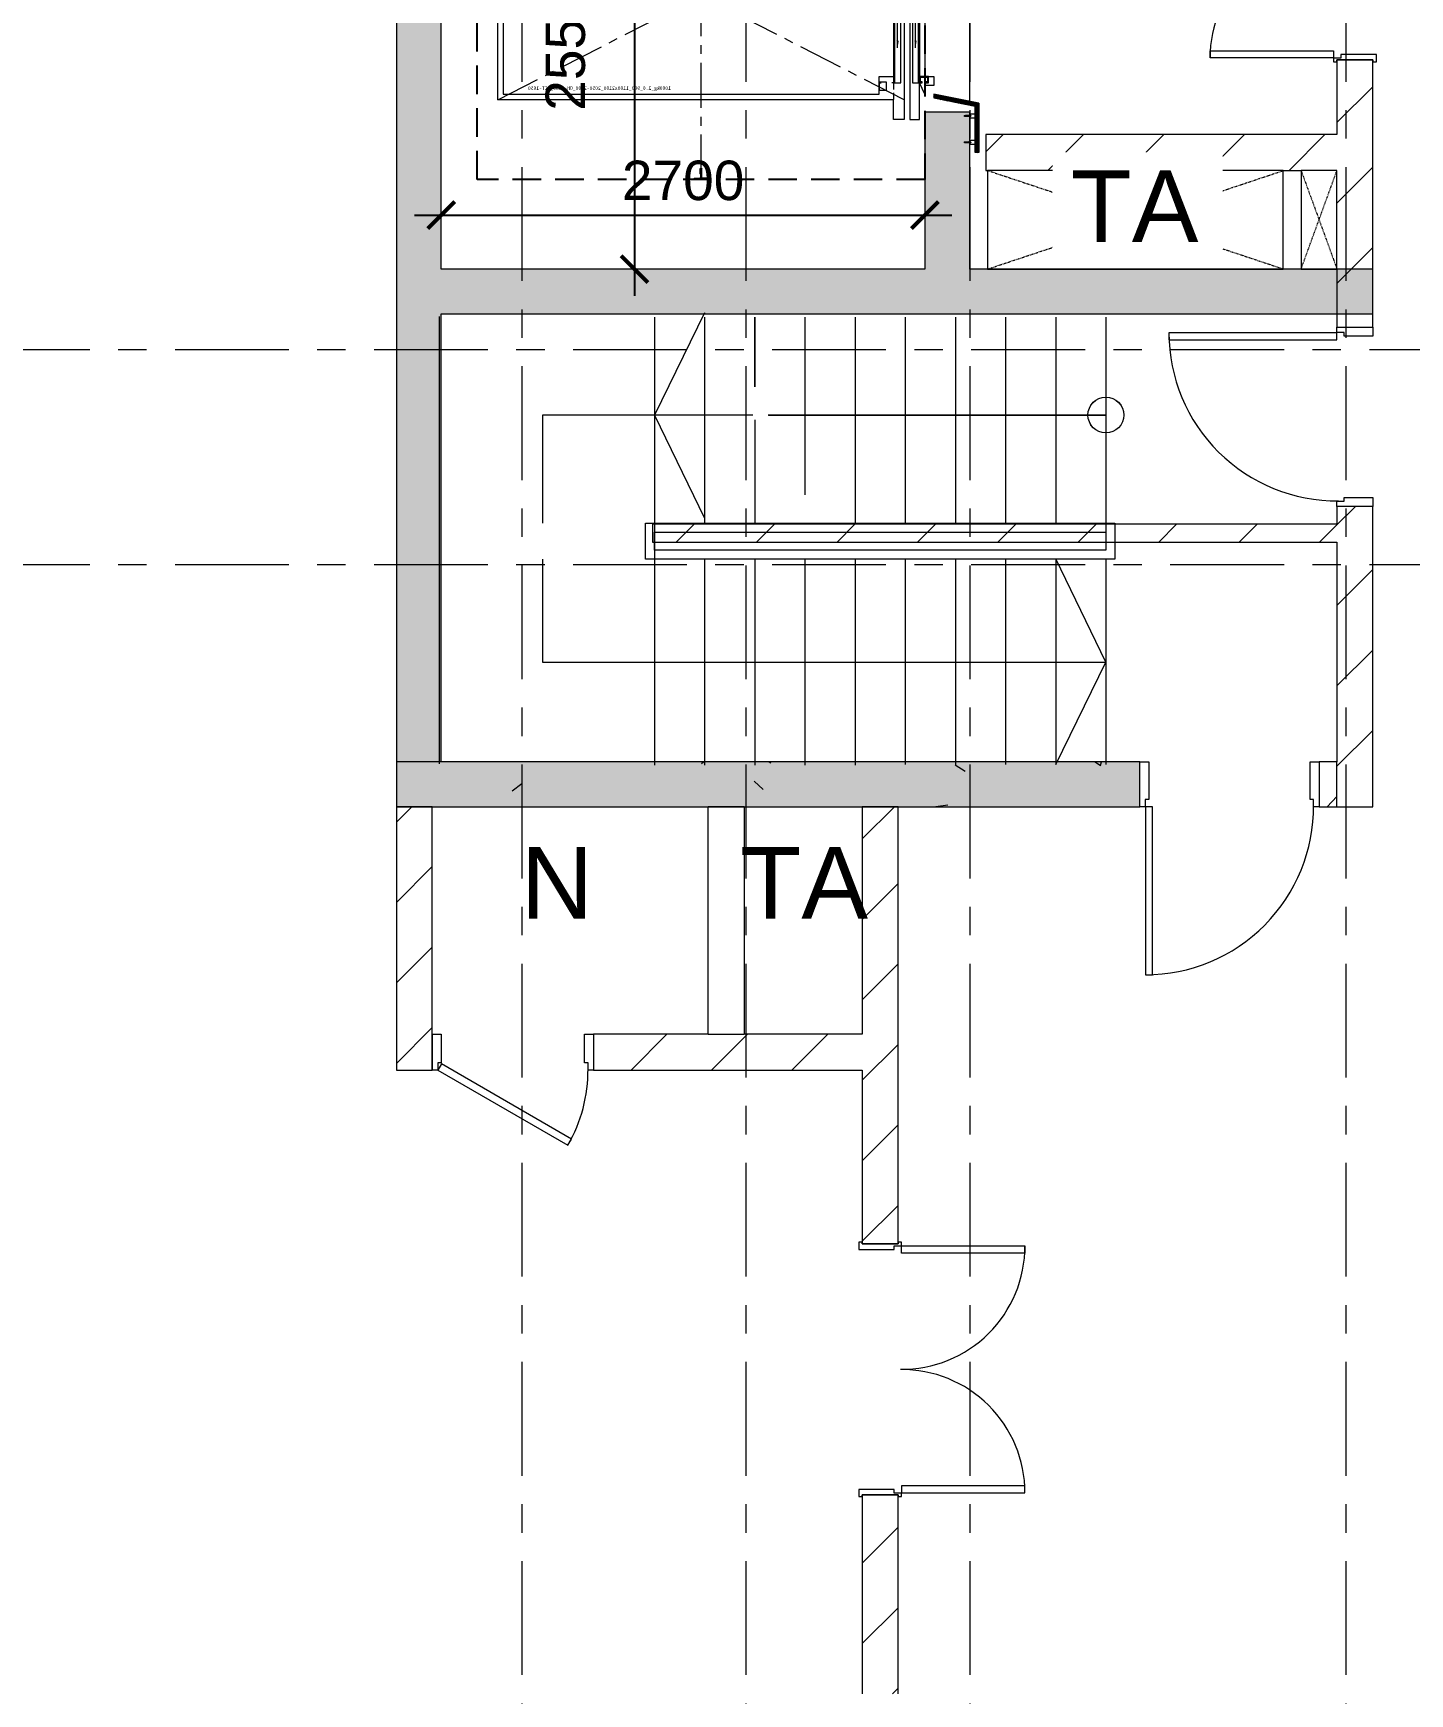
# Model space of a CAD drawing. Header units: millimetres. Extents: x -55734 to 162275, y -23881 to 125548.
# Drawn here: x 20722 to 28407, y 11600 to 20866 of the extents above; entities that cross this region are included whole.
import ezdxf

# ---------------------------------------------------------------- set-up
doc = ezdxf.new("R2010")
doc.units = ezdxf.units.MM
for name, pattern in [('CENTERX2', [4, 2.5, -0.5, 0.5, -0.5]), ('Dash', [6.35, 3.175, -3.175]), ('Grid Line', [22.225, 12.7, -3.175, 3.175, -3.175]), ('HIDDEN', [0.375, 0.25, -0.125]), ('HIDDEN2', [4.7625, 3.175, -1.5875])]:
    doc.linetypes.add(name, pattern=pattern)
for name, color, linetype, lineweight in [('A-DETL-GENF', 31, 'Continuous', 5), ('A-DETL-GENF-HDLN', 161, 'Dash', 5), ('CHU', 181, 'Continuous', 5), ('CUA', 31, 'Continuous', 9), ('GRA', 211, 'Continuous', 9), ('HATCH-TUONG', 152, 'Continuous', 15), ('LAT-GACH', 140, 'Continuous', 13), ('NET-CAT', 3, 'Continuous', 15), ('NET-THAY', 2, 'Continuous', 9), ('THIET-BI-1', 26, 'Continuous', 5), ('TRUC', 225, 'Continuous', 5)]:
    doc.layers.add(name, color=color, linetype=linetype, lineweight=lineweight)
doc.styles.add('Arial_1', font='arial.ttf', dxfattribs={"height": 400})
doc.styles.add('hoistway plan', font='chhbg.shx', dxfattribs={"height": 45})
doc.styles.add('TA1', font='arial.ttf')
doc.dimstyles.new('D_100', dxfattribs={"dimtxt": 220, "dimasz": 150, "dimexe": 150, "dimexo": 150, "dimgap": 80, "dimtad": 1, "dimdec": 0, "dimzin": 9, "dimtxsty": 'TA1', "dimblk": 'ARCHTICK', "dimcen": 1, "dimdle": 150, "dimclrd": 256, "dimclre": 256, "dimclrt": 7, "dimadec": 0, "dimazin": 0, "dimtfac": 1, "dimtdec": 0, "dimtix": 1, "dimtmove": 1, "dimatfit": 3, "dimfxl": 1, "dimtolj": 1, "dimtzin": 0, "dimlwd": -1, "dimlwe": -1, "dimarcsym": 0})
doc.dimstyles.new('hoistway plan', dxfattribs={"dimtxt": 45, "dimasz": 17, "dimexe": 15, "dimexo": 20, "dimgap": 25, "dimtad": 1, "dimdec": 0, "dimzin": 0, "dimdsep": 46, "dimtxsty": 'hoistway plan', "dimblk": 'DOT', "dimcen": 50, "dimclrd": 8, "dimclre": 8, "dimclrt": 3, "dimadec": 0, "dimazin": 0, "dimtfac": 1, "dimtdec": 0, "dimtmove": 1, "dimatfit": 3, "dimfxl": 1, "dimtolj": 1, "dimtzin": 0, "dimarcsym": 0})
pattern_1 = [(45, (0, 0), (-224.5064, 224.5064), [])]

# ---------------------------------------------------------------- blocks, each defined once
blk = doc.blocks.new('_DOT')
at = {"color": 0, "linetype": 'ByBlock'}
blk.add_line((-0.5, 0), (-1, 0), dxfattribs=at)
at = {"color": 0, "linetype": 'ByBlock', "const_width": 0.5}
blk.add_lwpolyline([(-0.25, 0, 1), (0.25, 0, 1)], format="xyb", close=True, dxfattribs=at)
blk = doc.blocks.new('A$C1F5A74C7')
at = {"color": 0, "lineweight": 5}
for p, q in [((0, 10), (0, 12)), ((0, 10), (21, 10)), ((3, 8), (3, 10)), ((3, 5), (3, 7)), ((5, 91), (10, 94)), ((5, 91), (5, 29)), ((5, 91), (15, 91)), ((6, 78), (5, 75)), ((5, 75), (8, 75)), ((6, 72), (5, 69)), ((5, 69), (8, 69)), ((6, 66), (5, 63)), ((5, 63), (8, 63)), ((6, 60), (5, 57)), ((5, 57), (8, 57)), ((6, 54), (5, 51)), ((5, 51), (8, 51)), ((5, 49), (8, 49)), ((5, 10), (5, 29)), ((8, 5), (5, 5)), ((7, 80), (6, 78)), ((6, 78), (10, 78)), ((8, 73), (6, 72)), ((8, 67), (6, 66)), ((8, 61), (6, 60)), ((8, 55), (6, 54)), ((8, 82), (7, 80)), ((7, 81), (10, 81)), ((7, 80), (10, 80)), ((7, 29), (7, 76)), ((7, 10), (7, 31)), ((7, 9), (7, 10)), ((7, 5), (7, 8)), ((7, 5), (7, 5)), ((9, 84), (8, 82)), ((8, 83), (10, 83)), ((8, 73), (8, 75)), ((8, 69), (8, 67)), ((8, 61), (8, 63)), ((8, 57), (8, 55)), ((8, 51), (8, 49)), ((10, 87), (9, 85)), ((9, 85), (12, 86)), ((10, 5), (9, 5)), ((10, 99), (10, 11)), ((10, 94), (15, 91)), ((10, 87), (12, 85)), ((10, 41), (10, 80)), ((10, 78), (15, 78)), ((10, 41), (11, 41)), ((10, 13), (10, 0)), ((12, 5), (10, 5)), ((11, 84), (13, 84)), ((11, 81), (14, 82)), ((11, 41), (11, 80)), ((11, 80), (14, 80)), ((12, 84), (12, 83)), ((12, 73), (12, 75)), ((12, 75), (15, 75)), ((12, 73), (15, 72)), ((12, 69), (12, 67)), ((12, 69), (15, 69)), ((12, 67), (15, 66)), ((12, 61), (12, 63)), ((12, 63), (15, 63)), ((12, 61), (15, 60)), ((12, 57), (12, 55)), ((12, 57), (15, 57)), ((12, 55), (15, 54)), ((12, 49), (12, 51)), ((12, 51), (15, 51)), ((12, 49), (15, 49)), ((12, 5), (12, 5)), ((13, 82), (14, 80)), ((16, 5), (13, 5)), ((14, 80), (15, 78)), ((14, 29), (14, 76)), ((14, 10), (14, 31)), ((14, 9), (14, 10)), ((14, 5), (14, 8)), ((15, 91), (15, 29)), ((15, 78), (15, 75)), ((15, 72), (15, 69)), ((15, 66), (15, 63)), ((15, 60), (15, 57)), ((15, 54), (15, 51)), ((15, 10), (15, 29)), ((18, 10), (18, 8)), ((18, 7), (18, 5)), ((21, 10), (21, 12))]:
    blk.add_line(p, q, dxfattribs=at)
for centre, radius, start, end in [((5, 7), 2.77, 227.3489, 309.0524), ((10, 15), 10.9, 250.5292, 255.5659), ((10, 15), 10.9, 263.51, 276.4907), ((10, 15), 10.9, 284.1671, 289.4715), ((16, 7), 2.77, 230.845, 312.6565)]:
    blk.add_arc(centre, radius, start, end, dxfattribs=at)
blk = doc.blocks.new('*U133')
for p, q in [((11.2, 0), (10.7, 0)), ((11.7, 0), (11.2, 0)), ((12.4, 0), (12.2, 0)), ((14.1, 0), (12.9, 0)), ((14.1, 2.9), (14.1, 4)), ((14.1, 2.4), (14.1, 2.9)), ((14.1, 1.8), (14.1, 1.9)), ((14.1, 0), (14.1, 1.2)), ((14.1, 0), (14.1, -1.2)), ((14.1, 0), (15.4, 0)), ((15.9, 0), (16, 0)), ((16.6, 0), (17, 0)), ((17, 0), (18.1, 0)), ((47.7, 10), (47.7, -10)), ((14.1, -1.8), (14.1, -1.9)), ((14.1, -2.4), (14.1, -2.9)), ((14.1, -2.9), (14.1, -4))]:
    blk.add_line(p, q)
blk.add_lwpolyline([(50, 10), (9.5, 10, 0.414215), (7.5, 8), (7.5, -8, 0.414214), (9.5, -10), (50, -10)], format="xyb")
for radius in [2.9, 0.712]:
    blk.add_circle((14.1, 0), radius)
at = {"extrusion": (0, 0, -1), "xscale": 0.3999999999068677, "yscale": 0.3999999999068677, "zscale": -0.4, "rotation": 90.00000000000001}
blk.add_blockref('A$C1F5A74C7', (-42.8, -4.2), dxfattribs=at)
blk = doc.blocks.new('_ARCHTICK')
at = {"color": 0, "linetype": 'ByBlock', "const_width": 0.15}
blk.add_lwpolyline([(-0.5, -0.5), (0.5, 0.5)], dxfattribs=at)
blk = doc.blocks.new('*D139')
at = {"layer": 'Defpoints', "transparency": 16777216}
blk.add_line((24079.1, 22249.9), (24079.1, 19399.9), dxfattribs=at)
at = {"layer": 'Defpoints', "color": 0, "transparency": 16777216}
for p in [(24079.1, 22099.9), (24079.1, 19549.9), (24079.1, 19549.9)]:
    blk.add_point(p, dxfattribs=at)
at = {"layer": 'Defpoints', "transparency": 16777216, "xscale": 150, "yscale": 150, "zscale": 150}
for p, rotation in [((24079.1, 22099.9), 89.99999999999993), ((24079.1, 19549.9), 269.9999999999999)]:
    blk.add_blockref('_ARCHTICK', p, dxfattribs=dict(at, rotation=rotation))
at = {"layer": 'Defpoints', "color": 7, "transparency": 16777216, "insert": (23694.4, 20774.9), "char_height": 220, "attachment_point": 5, "rotation": 90, "style": 'TA1'}
blk.add_mtext('\\A1;2550', dxfattribs=at)
blk = doc.blocks.new('*D140')
at = {"layer": 'Defpoints', "transparency": 16777216}
blk.add_line((22850.5, 19850.8), (25850.5, 19850.8), dxfattribs=at)
at = {"layer": 'Defpoints', "color": 0, "transparency": 16777216}
for p in [(23000.5, 19850.8), (25700.5, 19850.8), (25700.5, 19850.8)]:
    blk.add_point(p, dxfattribs=at)
at = {"layer": 'Defpoints', "transparency": 16777216, "xscale": 150, "yscale": 150, "zscale": 150}
for p, rotation in [((23000.5, 19850.8), 179.9999999999999), ((25700.5, 19850.8), 359.9999999999999)]:
    blk.add_blockref('_ARCHTICK', p, dxfattribs=dict(at, rotation=rotation))
at = {"layer": 'Defpoints', "color": 7, "transparency": 16777216, "insert": (24350.5, 20043.1), "char_height": 220, "attachment_point": 5, "style": 'TA1'}
blk.add_mtext('\\A1;2700', dxfattribs=at)
blk = doc.blocks.new('THANG  BO 1 - THANG  BO 1-370051-MẶT BẰNG TẦNG 1')
at = {"layer": 'A-DETL-GENF'}
for p, q in [((1480, 2516.4), (1200, 1945.5)), ((0, 3), (0, 2495.2)), ((0, 0), (0, 2492.3)), ((1200, 2491.8), (1200, -8.2)), ((1480, 2491.8), (1480, 1342)), ((1760, 2491.8), (1760, 2103)), ((1760.1, 2103.1), (1760.1, 2491.9)), ((1760.1, 2491.9), (1760.1, 2103.1)), ((2040, 2491.8), (2040, 1501)), ((2320, 2491.8), (2320, 1342)), ((2600, 2491.8), (2600, 1342)), ((2880, 2491.8), (2880, 1342)), ((3160, 2491.8), (3160, 1342)), ((3440, 2491.8), (3440, 1337.9)), ((3720, 2491.8), (3720, 1287.9)), ((1749.9, 1945.5), (575.1, 1945.5)), ((575.1, 1945.5), (575.1, 1342)), ((1200, 1945.5), (1480, 1370.3)), ((1760, 1918.5), (1760, 1342)), ((3720, 1945.5), (1835.7, 1945.5)), ((1835.8, 1945.6), (3720, 1945.6)), ((3720, 1945.6), (1835.8, 1945.6)), ((1150, 1142), (1150, 1342)), ((1150, 1342), (3769.7, 1342)), ((3769.7, 1342), (3769.7, 1142)), ((1199.9, 1192), (1199.9, 1292.1)), ((1199.9, 1292.1), (3719.8, 1292.1)), ((3719.8, 1292.1), (3719.8, 1192)), ((575.1, 1142), (575.1, 567)), ((3769.7, 1142), (1150, 1142)), ((3719.8, 1192), (1199.9, 1192)), ((1480, 1142), (1480, -8.2)), ((1760, 1142), (1760, -8.2)), ((2040, 1142), (2040, -8.2)), ((2320, 1142), (2320, -8.2)), ((2600, 1145.6), (2600, -4.7)), ((2880, 1145.6), (2880, -4.7)), ((3160, 1145.6), (3160, -4.7)), ((3440, 1145.6), (3440, -3.9)), ((3720, 567), (3440, 1142.3)), ((3720, 1145.6), (3720, -4.7)), ((575.1, 567), (3720, 567)), ((3440, -3.9), (3720, 567))]:
    blk.add_line(p, q, dxfattribs=at)
for centre in [(3720, 1945.5), (3720.1, 1945.6), (3720.1, 1945.6)]:
    blk.add_circle(centre, 100, dxfattribs=at)
blk = doc.blocks.new('CUA 1 CANH MO - 2 - Type 1000-630635-MẶT BẰNG TẦNG 1')
at = {"layer": 'CUA', "lineweight": 5}
for p, q in [((-398.5, -127.3), (-398.5, 122.7)), ((-398.5, 122.7), (-348.5, 122.7)), ((-348.5, 122.7), (-348.5, -86.3)), ((551.5, 122.7), (601.5, 122.7)), ((551.5, -86.3), (551.5, 122.7)), ((601.5, 122.7), (601.5, -127.3)), ((-368.5, -86.3), (-368.5, -127.3)), ((-348.5, -86.3), (-368.5, -86.3)), ((571.5, -86.3), (551.5, -86.3)), ((571.5, -127.3), (571.5, -86.3)), ((-368.5, -127.3), (-398.5, -127.3)), ((601.5, -127.3), (571.5, -127.3))]:
    blk.add_line(p, q, dxfattribs=at)
at = {"layer": 'CUA'}
for p, q in [((-327.5, -127.3), (-367.5, -127.3)), ((-367.5, -127.3), (-367.5, -1065.3)), ((-327.5, -1065.3), (-327.5, -127.3)), ((-367.5, -1065.3), (-327.5, -1065.3))]:
    blk.add_line(p, q, dxfattribs=at)
at = {"layer": 'CUA', "lineweight": 5}
blk.add_arc((-367.5, -127.3), 938, 270, 0.5, dxfattribs=at)
blk = doc.blocks.new('CUA 2 CANH MO KHUNG NHOM - 1 - Type 1-362138-MẶT BẰNG TẦNG 1')
at = {"layer": 'CUA'}
for p, q in [((-587.5, 810.8), (-547.5, 810.8)), ((-587.5, 122.3), (-587.5, 810.8)), ((-547.5, 810.8), (-547.5, 122.3)), ((750.5, 810.8), (750.5, 122.3)), ((790.5, 810.8), (750.5, 810.8)), ((790.5, 122.3), (790.5, 810.8)), ((-547.5, 122.3), (-587.5, 122.3)), ((750.5, 122.3), (790.5, 122.3))]:
    blk.add_line(p, q, dxfattribs=at)
at = {"layer": 'CUA', "lineweight": 5}
for p, q in [((-588.5, 122.3), (-608.5, 122.3)), ((-608.5, 122.3), (-608.5, 102.3)), ((-608.5, 102.3), (-598.5, 102.3)), ((-598.5, 102.3), (-598.5, -97.7)), ((-588.5, 81.3), (-588.5, 122.3)), ((811.5, 122.3), (791.5, 122.3)), ((791.5, 122.3), (791.5, 81.3)), ((801.5, -97.7), (801.5, 102.3)), ((801.5, 102.3), (811.5, 102.3)), ((811.5, 102.3), (811.5, 122.3)), ((-568.5, 81.3), (-588.5, 81.3)), ((-568.5, -117.7), (-568.5, 81.3)), ((791.5, 81.3), (771.5, 81.3)), ((771.5, 81.3), (771.5, -117.7)), ((-598.5, -97.7), (-608.5, -97.7)), ((-608.5, -97.7), (-608.5, -117.7)), ((-608.5, -117.7), (-568.5, -117.7)), ((771.5, -117.7), (811.5, -117.7)), ((811.5, -97.7), (801.5, -97.7)), ((811.5, -117.7), (811.5, -97.7))]:
    blk.add_line(p, q, dxfattribs=at)
for centre, start, end in [((-587.5, 122.3), 359.5, 90), ((790.5, 122.3), 90, 180.5)]:
    blk.add_arc(centre, 688.5, start, end, dxfattribs=at)
blk = doc.blocks.new('CUA 1 CANH MO - 2 - Type 1-545413-MẶT BẰNG TẦNG 1')
at = {"layer": 'CUA', "lineweight": 5}
for p, q in [((-348.5, -102.3), (-348.5, 97.7)), ((-348.5, 97.7), (-298.5, 97.7)), ((-298.5, 97.7), (-298.5, -61.3)), ((501.5, 97.7), (551.5, 97.7)), ((501.5, -61.3), (501.5, 97.7)), ((551.5, 97.7), (551.5, -102.3)), ((-318.5, -61.3), (-318.5, -102.3)), ((-298.5, -61.3), (-318.5, -61.3)), ((521.5, -61.3), (501.5, -61.3)), ((521.5, -102.3), (521.5, -61.3)), ((-318.5, -102.3), (-348.5, -102.3)), ((551.5, -102.3), (521.5, -102.3))]:
    blk.add_line(p, q, dxfattribs=at)
at = {"layer": 'CUA'}
for p, q in [((-297.5, -67.6), (-317.5, -102.3)), ((428.2, -486.6), (-297.5, -67.6)), ((-317.5, -102.3), (408.2, -521.3)), ((408.2, -521.3), (428.2, -486.6))]:
    blk.add_line(p, q, dxfattribs=at)
at = {"layer": 'CUA', "lineweight": 5}
blk.add_arc((-317.5, -102.3), 838, 330, 0.5, dxfattribs=at)
blk = doc.blocks.new('CUA 2 CANH MO KHUNG NHOM - 1 - Type 1-541812-MẶT BẰNG TẦNG 1')
at = {"layer": 'CUA'}
for p, q in [((-587.5, 810.8), (-547.5, 810.8)), ((-587.5, 122.3), (-587.5, 810.8)), ((-547.5, 810.8), (-547.5, 122.3)), ((750.5, 810.8), (750.5, 122.3)), ((790.5, 810.8), (750.5, 810.8)), ((790.5, 122.3), (790.5, 810.8)), ((-547.5, 122.3), (-587.5, 122.3)), ((750.5, 122.3), (790.5, 122.3))]:
    blk.add_line(p, q, dxfattribs=at)
at = {"layer": 'CUA', "lineweight": 5}
for p, q in [((-588.5, 122.3), (-608.5, 122.3)), ((-608.5, 122.3), (-608.5, 102.3)), ((-608.5, 102.3), (-598.5, 102.3)), ((-598.5, 102.3), (-598.5, -97.7)), ((-588.5, 81.3), (-588.5, 122.3)), ((811.5, 122.3), (791.5, 122.3)), ((791.5, 122.3), (791.5, 81.3)), ((801.5, -97.7), (801.5, 102.3)), ((801.5, 102.3), (811.5, 102.3)), ((811.5, 102.3), (811.5, 122.3)), ((-568.5, 81.3), (-588.5, 81.3)), ((-568.5, -117.7), (-568.5, 81.3)), ((791.5, 81.3), (771.5, 81.3)), ((771.5, 81.3), (771.5, -117.7)), ((-598.5, -97.7), (-608.5, -97.7)), ((-608.5, -97.7), (-608.5, -117.7)), ((-608.5, -117.7), (-568.5, -117.7)), ((771.5, -117.7), (811.5, -117.7)), ((811.5, -97.7), (801.5, -97.7)), ((811.5, -117.7), (811.5, -97.7))]:
    blk.add_line(p, q, dxfattribs=at)
for centre, start, end in [((-587.5, 122.3), 359.5, 90), ((790.5, 122.3), 90, 180.5)]:
    blk.add_arc(centre, 688.5, start, end, dxfattribs=at)
blk = doc.blocks.new('CUA 1 CANH MO - 2 - Type 1000-536230-MẶT BẰNG TẦNG 1')
at = {"layer": 'CUA', "lineweight": 5}
for p, q in [((-398.5, -102.3), (-398.5, 97.7)), ((-398.5, 97.7), (-348.5, 97.7)), ((-348.5, 97.7), (-348.5, -61.3)), ((551.5, 97.7), (601.5, 97.7)), ((551.5, -61.3), (551.5, 97.7)), ((601.5, 97.7), (601.5, -102.3)), ((-368.5, -61.3), (-368.5, -102.3)), ((-348.5, -61.3), (-368.5, -61.3)), ((571.5, -61.3), (551.5, -61.3)), ((571.5, -102.3), (571.5, -61.3)), ((-368.5, -102.3), (-398.5, -102.3)), ((601.5, -102.3), (571.5, -102.3))]:
    blk.add_line(p, q, dxfattribs=at)
at = {"layer": 'CUA'}
for p, q in [((-327.5, -102.3), (-367.5, -102.3)), ((-367.5, -102.3), (-367.5, -1040.3)), ((-327.5, -1040.3), (-327.5, -102.3)), ((-367.5, -1040.3), (-327.5, -1040.3))]:
    blk.add_line(p, q, dxfattribs=at)
at = {"layer": 'CUA', "lineweight": 5}
blk.add_arc((-367.5, -102.3), 938, 270, 0.5, dxfattribs=at)
blk = doc.blocks.new('Family1 - Family1-785030-MẶT BẰNG TẦNG 1')
at = {"layer": 'A-DETL-GENF'}
for p, q in [((1650, 550), (0, 550)), ((0, 550), (0, 0)), ((1650, 0), (1650, 550)), ((0, 0), (1650, 0))]:
    blk.add_line(p, q, dxfattribs=at)
at = {"layer": 'A-DETL-GENF-HDLN'}
for p, q in [((0, 550), (1650, 0.8)), ((0, 0), (1650, 549.2))]:
    blk.add_line(p, q, dxfattribs=at)
blk = doc.blocks.new('Family1 - Family1-785031-MẶT BẰNG TẦNG 1')
at = {"layer": 'A-DETL-GENF'}
for p, q in [((200, 550), (0, 550)), ((0, 550), (0, 0)), ((200, 0), (200, 550)), ((0, 0), (200, 0))]:
    blk.add_line(p, q, dxfattribs=at)
at = {"layer": 'A-DETL-GENF-HDLN'}
for p, q in [((0, 550), (200, 0.8)), ((0, 0), (200, 549.2))]:
    blk.add_line(p, q, dxfattribs=at)
blk = doc.blocks.new('P15_1000kg_1.75_2S_900_1100x2100_Side_1850x2530_1850x2530_OH-4630_PIT-1410')
h = blk.add_hatch()
h.set_pattern_fill('ANSI31', color=256, scale=50, angle=90, style=0)
h.set_pattern_definition([(225, (-50646.326, 22192.5385), (4.4194174, -4.4194174), [])])
h.paths.add_polyline_path([(740, 1768.5), (742, 1768.5), (742, 1741.2, 0.414214), (750, 1733.2), (795, 1733.2, -0.414214), (800, 1728.2), (800, 1721.8, -0.414214), (795, 1716.8), (750, 1716.8, 0.414214), (742, 1708.8), (742, 1681.5), (740, 1681.5), (740, 1709.8, -0.414214), (749, 1718.8), (794, 1718.8, 0.414214), (798, 1722.8), (798, 1727.2, 0.414214), (794, 1731.2), (749, 1731.2, -0.414214), (740, 1740.2)])
h = blk.add_hatch()
h.set_pattern_fill('ANSI31', color=256, scale=50, angle=90, style=0)
h.set_pattern_definition([(315, (-55417.6614, 22192.5385), (-4.4194174, -4.4194174), [])])
h.paths.add_polyline_path([(1760, 1768.5), (1758, 1768.5), (1758, 1741.2, -0.414214), (1750, 1733.2), (1705, 1733.2, 0.414214), (1700, 1728.2), (1700, 1721.8, 0.414214), (1705, 1716.8), (1750, 1716.8, -0.414214), (1758, 1708.8), (1758, 1681.5), (1760, 1681.5), (1760, 1709.8, 0.414214), (1751, 1718.8), (1706, 1718.8, -0.414214), (1702, 1722.8), (1702, 1727.2, -0.414214), (1706, 1731.2), (1751, 1731.2, 0.414214), (1760, 1740.2)])
h = blk.add_hatch()
h.set_pattern_fill('ANSI31', color=256, scale=50, angle=90, style=0)
h.set_pattern_definition([(225, (-52820.642, 26011.539), (-4.4194174, 4.4194174), [])])
h.paths.add_polyline_path([(1246.5, -219.1, 0.227735), (1245.8, -217.6, -0.227735), (1245, -216), (1245, -190, -0.414214), (1247, -188), (1253, -188, -0.414214), (1255, -190), (1255, -216, -0.227735), (1254.3, -217.6, 0.227735), (1253.5, -219.1), (1253.5, -241, 0.414214), (1255.5, -243), (1285.5, -243, -0.414214), (1287.5, -245), (1287.5, -250), (1212.5, -250), (1212.5, -245, -0.414214), (1214.5, -243), (1244.5, -243, 0.414214), (1246.5, -241)])
for p, q in [((740, 1768.5), (740, 1740.2)), ((742, 1768.5), (740, 1768.5)), ((742, 1768.5), (742, 1741.2)), ((1758, 1768.5), (1760, 1768.5)), ((1758, 1768.5), (1758, 1741.2)), ((1760, 1768.5), (1760, 1740.2)), ((740, 1681.5), (740, 1709.8)), ((742, 1681.5), (740, 1681.5)), ((742, 1708.8), (742, 1681.5)), ((749, 1731.2), (794, 1731.2)), ((749, 1718.8), (794, 1718.8)), ((750, 1733.2), (795, 1733.2)), ((750, 1716.8), (795, 1716.8)), ((798, 1727.2), (798, 1722.8)), ((800, 1728.2), (800, 1721.8)), ((1700, 1728.2), (1700, 1721.8)), ((1702, 1727.2), (1702, 1722.8)), ((1750, 1733.2), (1705, 1733.2)), ((1750, 1716.8), (1705, 1716.8)), ((1751, 1731.2), (1706, 1731.2)), ((1751, 1718.8), (1706, 1718.8)), ((1758, 1708.8), (1758, 1681.5)), ((1758, 1681.5), (1760, 1681.5)), ((1760, 1681.5), (1760, 1709.8)), ((0, 1325), (30, 1260)), ((30, 1225), (30, 325)), ((85, 1225), (85, 325)), ((115, 1225), (115, 325)), ((115, 1225), (115, 325)), ((175, 1225), (175, 325)), ((255, 1260), (245, 1260)), ((135, 775), (170, 775)), ((135, 775), (170, 775)), ((0, 225), (30, 290)), ((255, 290), (245, 290)), ((1212.5, -250), (1212.5, -245)), ((1287.5, -250), (1212.5, -250)), ((1214.5, -243), (1244.5, -243)), ((1245, -216), (1245, -190)), ((1246.5, -219.1), (1246.5, -241)), ((1253, -188), (1247, -188)), ((1253.5, -219.1), (1253.5, -241)), ((1255, -216), (1255, -190)), ((1285.5, -243), (1255.5, -243)), ((1287.5, -250), (1287.5, -245))]:
    blk.add_line(p, q)
at = {"ltscale": 100}
for p, q in [((820, 1660), (1680, 1790)), ((1680, 1660), (820, 1790))]:
    blk.add_line(p, q, dxfattribs=at)
at = {"linetype": 'CENTERX2', "ltscale": 100}
for p, q in [((1250, -250), (1250, 1800)), ((1811.8, 1725), (689.2, 1725)), ((2385, 194), (115, 1356)), ((115, 194), (2385, 1356)), ((175, 775), (2450, 775))]:
    blk.add_line(p, q, dxfattribs=at)
at = {"linetype": 'HIDDEN', "ltscale": 150}
for p, q in [((175, 1356), (175, 1260)), ((175, 290), (175, 194))]:
    blk.add_line(p, q, dxfattribs=at)
for points in [[(820, 1660), (1680, 1660), (1680, 1790), (820, 1790)], [(0, 1225), (0, 1275), (-50, 1275), (-50, 1225)], [(0, 275), (0, 325), (-50, 325), (-50, 275)], [(215, 247.8), (215, 292.8), (255, 292.8), (255, 247.8)], [(255, 242.8), (255, 297.8), (257, 297.8), (257, 242.8)]]:
    blk.add_lwpolyline(points, close=True)
for points in [[(30, 1247.9), (30, 1515), (85, 1515), (85, 1225)], [(115, 325), (115, 85), (175, 85), (175, 194), (2385, 194), (2385, 1356), (175, 1356), (175, 1515), (115, 1515), (115, 1515)], [(115, 1515), (115, 1225)], [(185, 1260), (175, 1260), (175, 1225), (255, 1225), (255, 1260), (255, 1325), (2355, 1325), (2355, 225), (255, 225), (255, 290), (255, 325), (175, 325), (175, 290), (185, 290)], [(-20, 1260), (-20, 1225), (30, 1225), (30, 1260), (15, 1260), (15, 1255), (25, 1255), (25, 1230), (-15, 1230), (-15, 1255), (-5, 1255), (-5, 1260), (-20, 1260)], [(70, 775), (35, 775), (35, 1260), (70, 1260), (70, 290), (35, 290), (35, 775)], [(170, 775), (135, 775), (135, 1260), (170, 1260), (170, 290), (135, 290), (135, 775)], [(-20, 290), (-20, 325), (30, 325), (30, 290), (15, 290), (15, 295), (25, 295), (25, 320), (-15, 320), (-15, 295), (-5, 295), (-5, 290), (-20, 290)], [(85, 325), (85, 85), (30, 85), (30, 290)]]:
    blk.add_lwpolyline(points)
at = {"ltscale": 100}
for centre in [(1250, 1725), (1250, 775)]:
    blk.add_circle(centre, 23.8, dxfattribs=at)
for centre, radius, start, end in [((749, 1740.2), 9, 180, 270), ((749, 1709.8), 9, 90, 180), ((750, 1741.2), 8, 180, 270), ((750, 1708.8), 8, 90, 180), ((794, 1727.2), 4, 0, 90), ((794, 1722.8), 4, 270, 0), ((795, 1728.2), 5, 0, 90), ((795, 1721.8), 5, 270, 0), ((1705, 1728.2), 5, 90, 180), ((1705, 1721.8), 5, 180, 270), ((1706, 1727.2), 4, 90, 180), ((1706, 1722.8), 4, 180, 270), ((1750, 1741.2), 8, 270, 0), ((1750, 1708.8), 8, 0, 90), ((1751, 1740.2), 9, 270, 0), ((1751, 1709.8), 9, 0, 90), ((1214.5, -245), 2, 90, 180), ((1244.5, -241), 2, 270, 0), ((1247, -190), 2, 90, 180), ((1247, -216), 2, 180, 231.31781), ((1244.5, -219.1), 2, 0, 51.31781), ((1253, -190), 2, 0, 90), ((1255.5, -219.1), 2, 128.68219, 180), ((1255.5, -241), 2, 180, 270), ((1253, -216), 2, 308.68219, 0), ((1285.5, -245), 2, 0, 90)]:
    blk.add_arc(centre, radius, start, end)
at = {"layer": 'Defpoints', "linetype": 'HIDDEN2', "ltscale": 50}
blk.add_lwpolyline([(0, -250), (2500, -250), (2500, 1800), (0, 1800)], close=True, dxfattribs=at)
at = {"layer": 'Defpoints'}
blk.add_text('1000kg_2.0_900_1100x2100_2050-2500_OH-4850_PIT-1650', height=20, dxfattribs=at).set_placement((1418.3, 250))
for points in [[(52.5, 1064.7), (52.5, 866.3)], [(152.5, 1064.7), (152.5, 866.3)], [(52.5, 485.3), (52.5, 683.7)], [(152.5, 485.3), (152.5, 683.7)]]:
    blk.add_leader(points, dimstyle='hoistway plan', override={"dimasz": 40, "dimtad": 0, "dimclrd": 256})
blk = doc.blocks.new('A$C18732D84')
at = {"layer": 'GRA', "transparency": 33554687}
h = blk.add_hatch(dxfattribs=at)
h.set_pattern_fill('ANSI37', color=159, scale=50, angle=555.25512, style=0)
h.set_pattern_definition([(240.2551187, (156893.5025, 23438.0964), (5.42651964, -3.10086836), []), (330.2551187, (156893.5025, 23438.0964), (3.10086836, 5.42651964), [])])
h.paths.add_polyline_path([(3250, 3925), (3000, 3975), (3000, 3954.6), (3230, 3908.6)])
h = blk.add_hatch(dxfattribs=at)
h.set_pattern_fill('ANSI37', color=159, scale=50, angle=180, style=0)
h.set_pattern_definition([(225, (279041.963, 8289.836), (4.41941738, -4.41941738), []), (315, (279041.963, 8289.836), (4.41941738, 4.41941738), [])])
h.paths.add_polyline_path([(3250, 3925), (3250, 3650), (3230, 3650), (3230, 3908.6)])
at = {"layer": 'NET-CAT'}
h = blk.add_hatch(color=256, dxfattribs=at)
h.dxf.hatch_style = 1
h.paths.add_polyline_path([(5450, 10650), (5200, 10650), (5200, 9650), (5450, 9650)], flags=17)
h.paths.add_polyline_path([(5450, 12850), (5200, 12850), (5200, 11850), (5450, 11850)], flags=17)
h.paths.add_polyline_path([(5450, 8450), (5200, 8450), (5200, 7450), (5450, 7450)], flags=17)
h.paths.add_polyline_path([(5450, 6250), (5200, 6250), (5200, 5800), (3000, 5800), (3000, 14500), (5200, 14500), (5200, 14050), (5450, 14050), (5450, 14750), (2750, 14750), (2750, 7850), (2350, 7850), (2350, 7600), (2750, 7600), (2750, 5800), (950, 5800), (950, 7600), (1350, 7600), (1350, 7850), (700, 7850), (700, 5800), (0, 5800), (0, 0), (4150, 0), (4150, 250), (250, 250), (250, 2750), (5450, 2750), (5450, 3000), (3200, 3000), (3200, 3875), (2950, 3875), (2950, 3000), (250, 3000), (250, 5550), (2950, 5550), (2950, 5075), (3200, 5075), (3200, 5550), (5450, 5550)])
at = {"layer": 'GRA'}
for points in [[(3250, 3925), (3000, 3975), (3000, 3954.6), (3230, 3908.6)], [(3250, 3925), (3250, 3650), (3230, 3650), (3230, 3908.6)]]:
    blk.add_lwpolyline(points, close=True, dxfattribs=at)
at = {"layer": 'LAT-GACH'}
for p, q in [((3200, 3935), (3200, 5075)), ((2950, 4925), (2950, 4025))]:
    blk.add_line(p, q, dxfattribs=at)
at = {"layer": 'NET-CAT'}
blk.add_lwpolyline([(0, 5800), (0, 0), (4150, 0), (4150, 250), (250, 250), (250, 2750), (5450, 2750), (5450, 3000), (3200, 3000), (3200, 3875), (2950, 3875), (2950, 3000), (250, 3000), (250, 5550)], dxfattribs=at)
at = {"layer": 'GRA', "rotation": 180}
for p in [(3250, 3854.6), (3250, 3707.1)]:
    blk.add_blockref('*U133', p, dxfattribs=at)
at = {"layer": 'THIET-BI-1', "xscale": -1}
blk.add_blockref('P15_1000kg_1.75_2S_900_1100x2100_Side_1850x2530_1850x2530_OH-4630_PIT-1410', (2950, 3750), dxfattribs=at)
at = {"layer": 'Defpoints'}
dim = blk.add_linear_dim(base=(1328.6, 3000), p1=(1328.6, 5550), p2=(1328.6, 3000), angle=90, dimstyle='D_100', dxfattribs=at)
dim.commit()
dim.dimension.update_dxf_attribs({"geometry": '*D139', "text_midpoint": (1136.2, 4225), "dimtype": 128, "insert": (-22750.5, -16549.9)})
dim = blk.add_linear_dim(base=(2950, 3300.8), p1=(250, 3300.8), p2=(2950, 3300.8), dimstyle='D_100', dxfattribs=at)
dim.commit()
dim.dimension.update_dxf_attribs({"geometry": '*D140', "text_midpoint": (1600, 3493.1), "insert": (-22750.5, -16549.9)})
blk = doc.blocks.new('ALC1807-ASCENT PLAZA-KET CAU 1_rvt-1-MẶT BẰNG TẦNG 1')
blk.add_blockref('A$C18732D84', (22750.5, 16549.9))

msp = doc.modelspace()

# ---------------------------------------------------------------- hatches: boundary and pattern name
at = {"layer": 'HATCH-TUONG', "lineweight": 5}
h = msp.add_hatch(dxfattribs=at)
h.set_pattern_fill('FP_3', color=256, style=0, pattern_type=2)
h.set_pattern_definition(pattern_1)
h.paths.add_polyline_path([(28200.5, 16549.9), (28200.5, 18225.7), (28000.5, 18225.7), (28000.5, 16549.9)], flags=0)
h.paths.add_polyline_path([(28200.5, 19225.7), (28200.5, 20716.9), (28000.5, 20716.9), (28000.5, 19225.7)], flags=0)
h.paths.add_polyline_path([(28200.5, 22116.9), (28200.5, 22324.9), (28000.5, 22324.9), (28000.5, 22116.9)], flags=0)
h = msp.add_hatch(dxfattribs=at)
h.set_pattern_fill('FP_3', color=256, style=0, pattern_type=2)
h.set_pattern_definition(pattern_1)
h.paths.add_polyline_path([(28000.5, 20099.9), (28000.5, 20299.9), (26040.5, 20299.9), (26040.5, 20099.9), (27800.5, 20099.9)], flags=0)
h = msp.add_hatch(dxfattribs=at)
h.set_pattern_fill('FP_3', color=256, style=0, pattern_type=2)
h.set_pattern_definition(pattern_1)
h.paths.add_polyline_path([(28000.5, 18025.5), (28000.5, 18125.5), (24180.2, 18125.5), (24180.2, 18025.5), (25445.2, 18025.5)], flags=0)
h = msp.add_hatch(dxfattribs=at)
h.set_pattern_fill('FP_2', color=256, style=0, pattern_type=2)
h.set_pattern_definition([(50, (0, 0), (1457.472, -127.512), [152.4, -1676.4]), (355, (0, 0), (-281.94, 1528.454), [121.92, -1341.12]), (100.451, (121.5, -10.6), (1175.54, 1400.93), [129.52, -1424.72]), (46.184, (0, 406.4), (2168.63, -336.34), [228.6, -2514.6]), (96.636, (180.7, 378.4), (1899.22, 1979.42), [194.28, -2137.08]), (351.184, (0, 406.4), (1899.24, 1979.4), [182.88, -2011.68]), (21, (203.2, 304.8), (1212.915, -818.12), [152.4, -1676.4]), (326, (203.2, 304.8), (494.42, 1473.504), [121.92, -1341.12]), (71.451, (304.3, 236.6), (1707.34, 655.37), [129.52, -1424.72]), (37.5, (0, 0), (24.709, 676.44), [67.056, -1257.808, 67.056, -1294.384, -1346.2]), (37.5, (0, 0), (24.709, 676.44), [-2686.304, 67.056, -1279.144]), (7.5, (0, 0), (534.558, 801.444), [67.056, -709.168, 67.056, -1227.328, -513.08]), (7.5, (0, 0), (534.558, 801.444), [-2070.608, 67.056, -446.024]), (327.5, (-453.14, 0), (1084.7275, -45.831), [67.056, -440.944, 67.056, -1517.904, -2103.12]), (327.5, (-453.14, 0), (1084.7275, -45.831), [-2092.96, 67.056, -2036.064]), (317.5, (-656.3, 0), (1185.035, 203.414), [67.056, -593.344, 67.056, -985.52, -1493.52]), (317.5, (-656.3, 0), (1185.035, 203.414), [-1712.976, 67.056, -1426.464])])
h.paths.add_polyline_path([(28000.5, 16549.9), (28000.5, 16799.9), (27900.5, 16799.9), (27900.5, 16549.9)], flags=0)
h.paths.add_polyline_path([(26900.5, 16549.9), (26900.5, 16799.9), (22750.5, 16799.9), (22750.5, 16549.9), (25550.5, 16549.9)], flags=0)
h = msp.add_hatch(dxfattribs=at)
h.set_pattern_fill('FP_3', color=256, style=0, pattern_type=2)
h.set_pattern_definition(pattern_1)
h.paths.add_polyline_path([(22950.5, 15079.9), (22950.5, 16549.9), (22750.5, 16549.9), (22750.5, 15079.9)], flags=0)
h = msp.add_hatch(dxfattribs=at)
h.set_pattern_fill('FP_3', color=256, style=0, pattern_type=2)
h.set_pattern_definition(pattern_1)
h.paths.add_polyline_path([(25550.5, 11599.9), (25550.5, 12709.9), (25350.5, 12709.9), (25350.5, 11599.9)], flags=0)
h.paths.add_polyline_path([(25550.5, 14109.9), (25550.5, 16549.9), (25350.5, 16549.9), (25350.5, 14109.9)], flags=0)
h = msp.add_hatch(dxfattribs=at)
h.set_pattern_fill('FP_3', color=256, style=0, pattern_type=2)
h.set_pattern_definition(pattern_1)
h.paths.add_polyline_path([(24490.5, 15079.9), (25350.5, 15079.9), (25350.5, 15279.9), (23850.5, 15279.9), (23850.5, 15079.9)], flags=0)

# ---------------------------------------------------------------- linework, layer by layer
at = {"layer": 'NET-CAT'}
for p, q in [((28000.5, 20716.9), (28000.5, 20299.9)), ((28200.5, 20716.9), (28000.5, 20716.9)), ((28200.5, 19225.7), (28200.5, 20716.9)), ((28000.5, 20299.9), (26040.5, 20299.9)), ((26040.5, 20299.9), (26040.5, 20099.9)), ((26040.5, 20099.9), (26050.5, 20099.9)), ((27700.5, 20099.9), (27800.5, 20099.9)), ((28000.5, 19549.9), (28000.5, 19225.7)), ((28000.5, 19225.7), (28200.5, 19225.7)), ((28000.5, 18225.7), (28000.5, 18125.5)), ((28200.5, 18225.7), (28000.5, 18225.7)), ((28200.5, 16549.9), (28200.5, 18225.7)), ((28000.5, 18125.5), (24180.2, 18125.5)), ((24180.2, 18125.5), (24180.2, 18025.5)), ((24180.2, 18025.5), (28000.5, 18025.5)), ((28000.5, 18025.5), (28000.5, 16799.9)), ((26900.5, 16799.9), (22750.5, 16799.9)), ((22750.5, 16799.9), (22750.5, 16549.9)), ((26900.5, 16549.9), (26900.5, 16799.9)), ((28000.5, 16799.9), (27900.5, 16799.9)), ((27900.5, 16799.9), (27900.5, 16549.9)), ((22750.5, 16549.9), (22750.5, 15079.9)), ((22950.5, 15079.9), (22950.5, 16549.9)), ((22950.5, 16549.9), (24490.5, 16549.9)), ((24690.5, 16549.9), (25350.5, 16549.9)), ((25350.5, 16549.9), (25350.5, 15279.9)), ((25550.5, 16549.9), (26900.5, 16549.9)), ((25550.5, 14109.9), (25550.5, 16549.9)), ((27900.5, 16549.9), (28000.5, 16549.9)), ((28000.5, 16549.9), (28200.5, 16549.9)), ((24490.5, 15279.9), (23850.5, 15279.9)), ((23850.5, 15279.9), (23850.5, 15079.9)), ((25350.5, 15279.9), (24690.5, 15279.9)), ((22750.5, 15079.9), (22950.5, 15079.9)), ((23850.5, 15079.9), (25350.5, 15079.9)), ((25350.5, 15079.9), (25350.5, 14109.9)), ((25350.5, 14109.9), (25550.5, 14109.9)), ((25350.5, 12709.9), (25350.5, 11599.9)), ((25550.5, 12709.9), (25350.5, 12709.9)), ((25550.5, 11599.9), (25550.5, 12709.9))]:
    msp.add_line(p, q, dxfattribs=at)
at = {"layer": 'NET-CAT', "lineweight": 9}
for p, q in [((28000.5, 16549.9), (28000.5, 16799.9)), ((22950.5, 16549.9), (22750.5, 16549.9)), ((25550.5, 16549.9), (25350.5, 16549.9))]:
    msp.add_line(p, q, dxfattribs=at)
at = {"layer": 'NET-THAY'}
for p, q in [((27800.4, 20099.9), (27800.4, 19549.9)), ((24490.5, 15279.9), (24490.5, 16549.9)), ((24690.5, 16549.9), (24490.5, 16549.9)), ((24690.5, 16549.9), (24690.5, 15279.9)), ((24490.5, 15279.9), (24690.5, 15279.9))]:
    msp.add_line(p, q, dxfattribs=at)
at = {"layer": 'TRUC', "linetype": 'Grid Line', "ltscale": 50}
for p, q in [((23450.5, 50122.6), (23450.5, -7437.9)), ((24700.5, 50122.6), (24700.5, -10105.5)), ((25950.5, 50122.6), (25950.5, -7437.9)), ((28050.5, 50122.6), (28050.5, -10105.5)), ((48819.1, 19099.9), (-17790.4, 19099.9)), ((48819.1, 17899.9), (-20105, 17899.9))]:
    msp.add_line(p, q, dxfattribs=at)

# ---------------------------------------------------------------- block references
at = {"lineweight": 5}
msp.add_blockref('ALC1807-ASCENT PLAZA-KET CAU 1_rvt-1-MẶT BẰNG TẦNG 1', (0, 0), dxfattribs=at)
at = {"color": 50, "lineweight": 9}
for name, p, rotation in [('CUA 2 CANH MO KHUNG NHOM - 1 - Type 1-362138-MẶT BẰNG TẦNG 1', (28102.8, 21315.5), 90), ('CUA 1 CANH MO - 2 - Type 1000-536230-MẶT BẰNG TẦNG 1', (28102.8, 18827.1), 270), ('CUA 2 CANH MO KHUNG NHOM - 1 - Type 1-541812-MẶT BẰNG TẦNG 1', (25448.3, 13511.4), 270)]:
    msp.add_blockref(name, p, dxfattribs=dict(at, rotation=rotation))
at = {"color": 250, "lineweight": 5}
for name, p in [('Family1 - Family1-785030-MẶT BẰNG TẦNG 1', (26050.5, 19549.9)), ('Family1 - Family1-785031-MẶT BẰNG TẦNG 1', (27800.5, 19549.9))]:
    msp.add_blockref(name, p, dxfattribs=at)
at = {"color": 50, "lineweight": 9}
for name, p in [('CUA 1 CANH MO - 2 - Type 1000-630635-MẶT BẰNG TẦNG 1', (27299.1, 16677.2)), ('CUA 1 CANH MO - 2 - Type 1-545413-MẶT BẰNG TẦNG 1', (23299.1, 15182.2))]:
    msp.add_blockref(name, p, dxfattribs=at)

# ---------------------------------------------------------------- texts
at = {"layer": 'CHU', "color": 7, "char_height": 400, "attachment_point": 1, "line_spacing_factor": 0.936439, "style": 'Arial_1'}
for s, insert, width in [('\\pt2540,5080,7620,10160,12700,15240,17780,20320,22860,25400,27940,30480,33020,35560,38100,40640,43180,45720,48260,50800,53340,55880,58420,60960,63500,66040,68580,71120,73660,76200,78740,81280;N', (23445.1, 16325.3), 428.24), ('\\pt2540,5080,7620,10160,12700,15240,17780,20320,22860,25400,27940,30480,33020,35560,38100,40640,43180,45720,48260,50800,53340,55880,58420,60960,63500,66040,68580,71120,73660,76200,78740,81280;TA', (24669, 16325.3), 749.42)]:
    msp.add_mtext(s, dxfattribs=dict(at, insert=insert, width=width))

# ---------------------------------------------------------------- next in the draw order: texts
at = {"layer": 'CHU', "color": 7, "insert": (26513.8, 20100.4), "char_height": 400, "width": 749.42, "attachment_point": 1, "line_spacing_factor": 0.936439, "style": 'Arial_1', "bg_fill": 3, "box_fill_scale": 1.25, "bg_fill_color": 256, "bg_fill_true_color": 13158600, "bg_fill_transparency": 0}
msp.add_mtext('\\pt2540,5080,7620,10160,12700,15240,17780,20320,22860,25400,27940,30480,33020,35560,38100,40640,43180,45720,48260,50800,53340,55880,58420,60960,63500,66040,68580,71120,73660,76200,78740,81280;TA', dxfattribs=at)

# ---------------------------------------------------------------- next in the draw order: block references
at = {"layer": 'A-DETL-GENF'}
msp.add_blockref('THANG  BO 1 - THANG  BO 1-370051-MẶT BẰNG TẦNG 1', (22990.5, 16789.9), dxfattribs=at)

doc.saveas('drawing.dxf')
